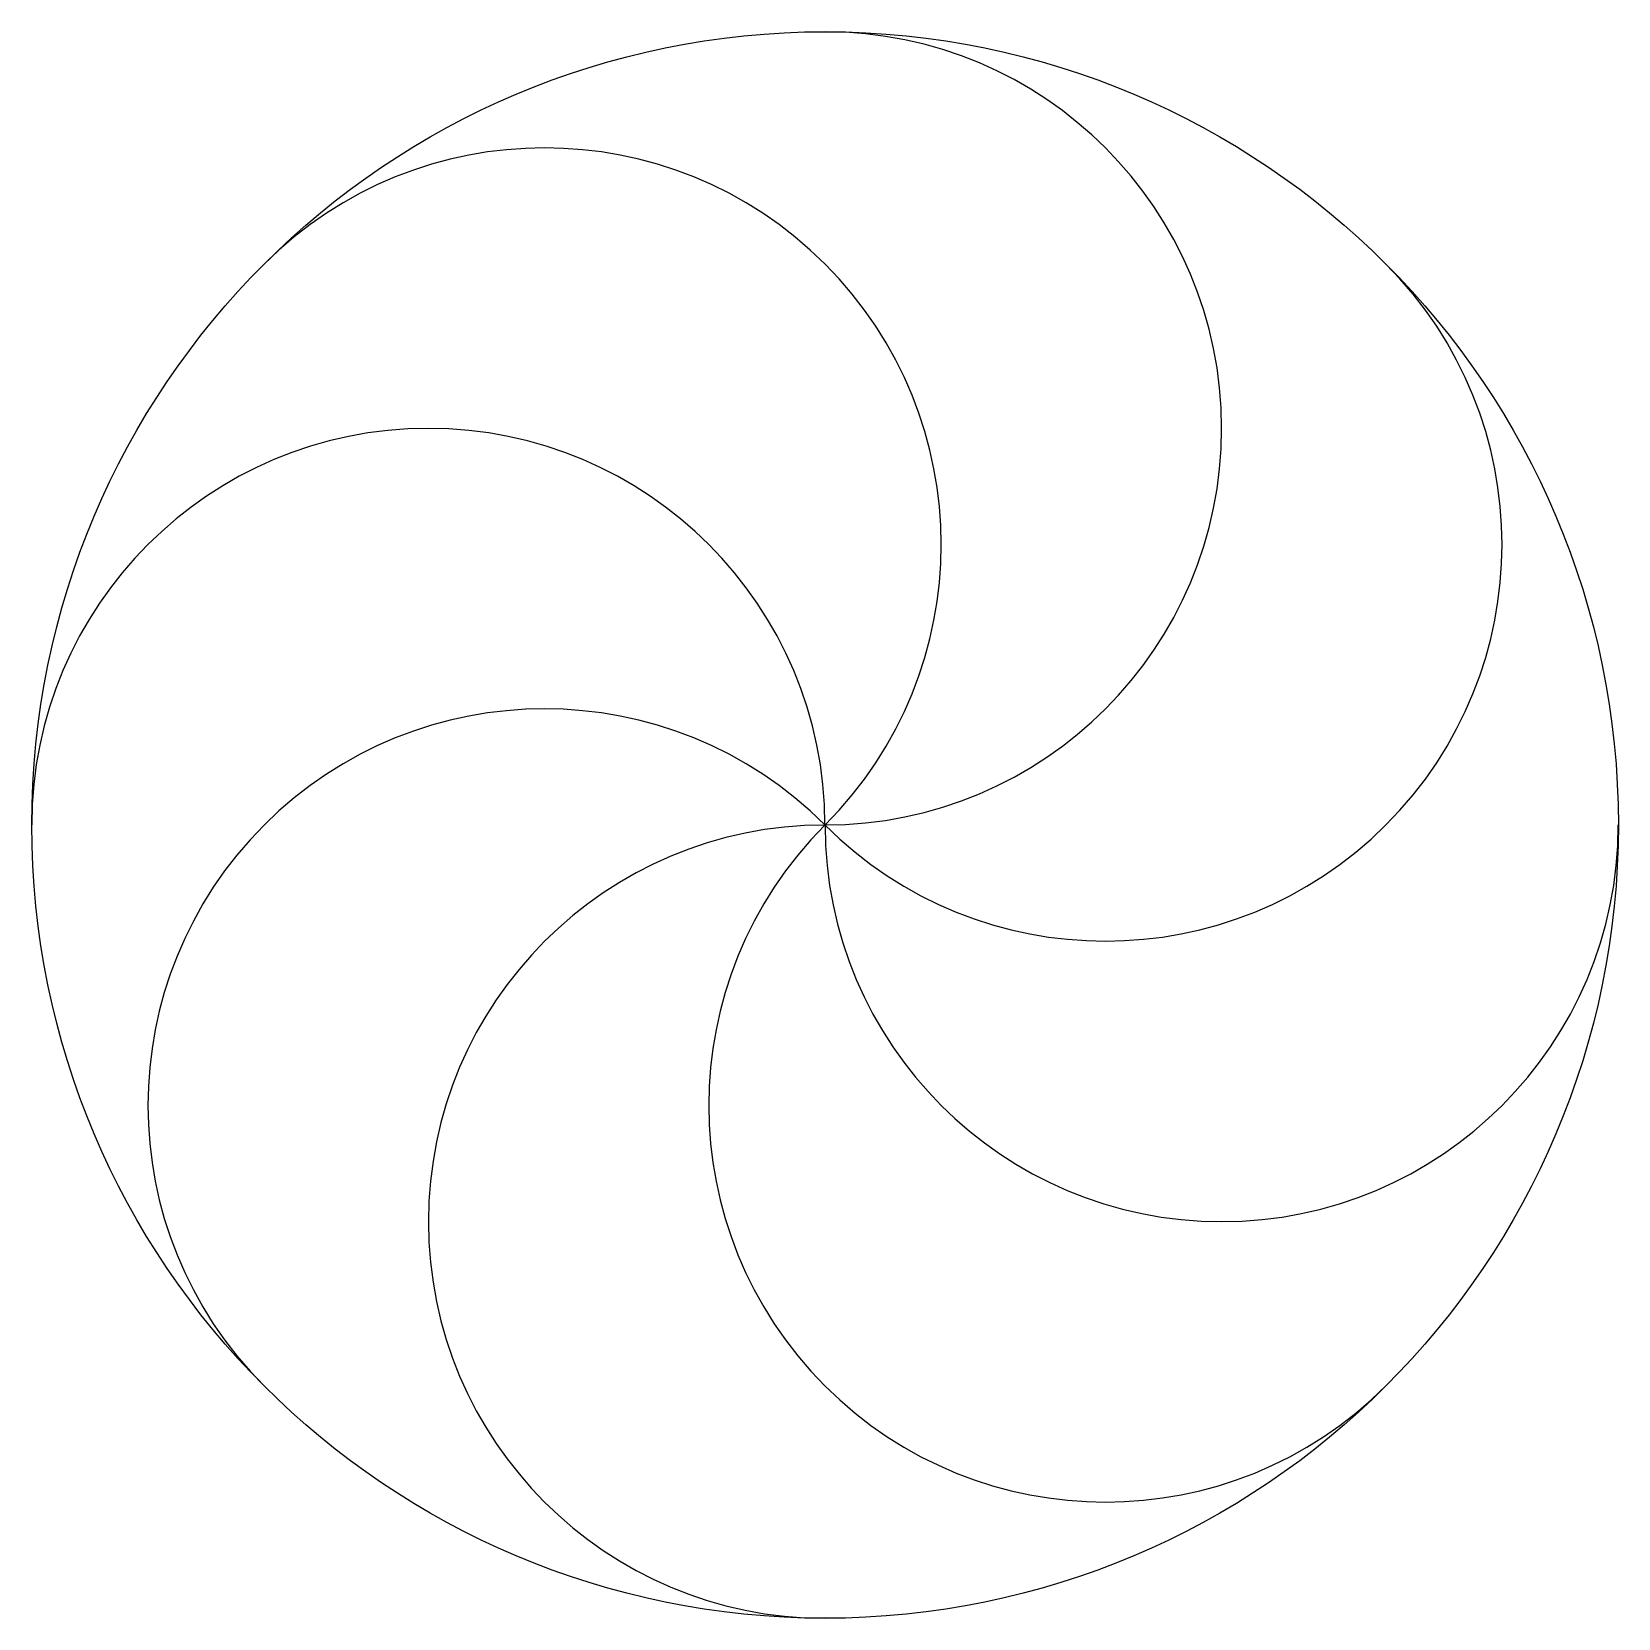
# Model space of a CAD drawing. Header units: millimetres. Extents: x 180 to 351, y 95 to 265.
import ezdxf

# ---------------------------------------------------------------- set-up
doc = ezdxf.new("R2010")
doc.units = ezdxf.units.MM
doc.header["$LTSCALE"] = 0.6

msp = doc.modelspace()

# ---------------------------------------------------------------- linework, layer by layer
msp.add_circle((265.53, 179.87), 85.19)
msp.add_circle((265.53, 179.87), 85.19)
msp.add_circle((265.53, 179.87), 85.19)
msp.add_circle((265.53, 179.87), 85.19)
msp.add_circle((265.53, 179.87), 85.19)
msp.add_circle((265.53, 179.87), 85.19)
msp.add_circle((265.53, 179.87), 85.19)
msp.add_circle((265.53, 179.87), 85.19)
msp.add_circle((265.53, 179.87), 85.19)
msp.add_circle((265.53, 179.87), 85.19)
msp.add_circle((265.53, 179.87), 85.19)
msp.add_circle((265.53, 179.87), 85.19)
msp.add_circle((265.53, 179.87), 85.19)
msp.add_circle((265.53, 179.87), 85.19)
msp.add_circle((265.53, 179.87), 85.19)
msp.add_circle((265.53, 179.87), 85.19)
for centre, start, end in [((265.53, 222.46), 270, 90), ((265.53, 222.46), 270, 90), ((235.41, 209.99), 315, 135), ((235.41, 209.99), 315, 135), ((295.64, 209.99), 225, 45), ((295.64, 209.99), 225, 45), ((222.93, 179.87), 0, 180), ((222.93, 179.87), 0, 180), ((235.41, 149.75), 45, 225), ((235.41, 149.75), 45, 225), ((265.53, 137.27), 90, 270), ((265.53, 137.27), 90, 270), ((295.64, 149.75), 135, 315), ((295.64, 149.75), 135, 315), ((308.12, 179.87), 180, 0), ((308.12, 179.87), 180, 0)]:
    msp.add_arc(centre, 42.59, start, end)

doc.saveas('drawing.dxf')
